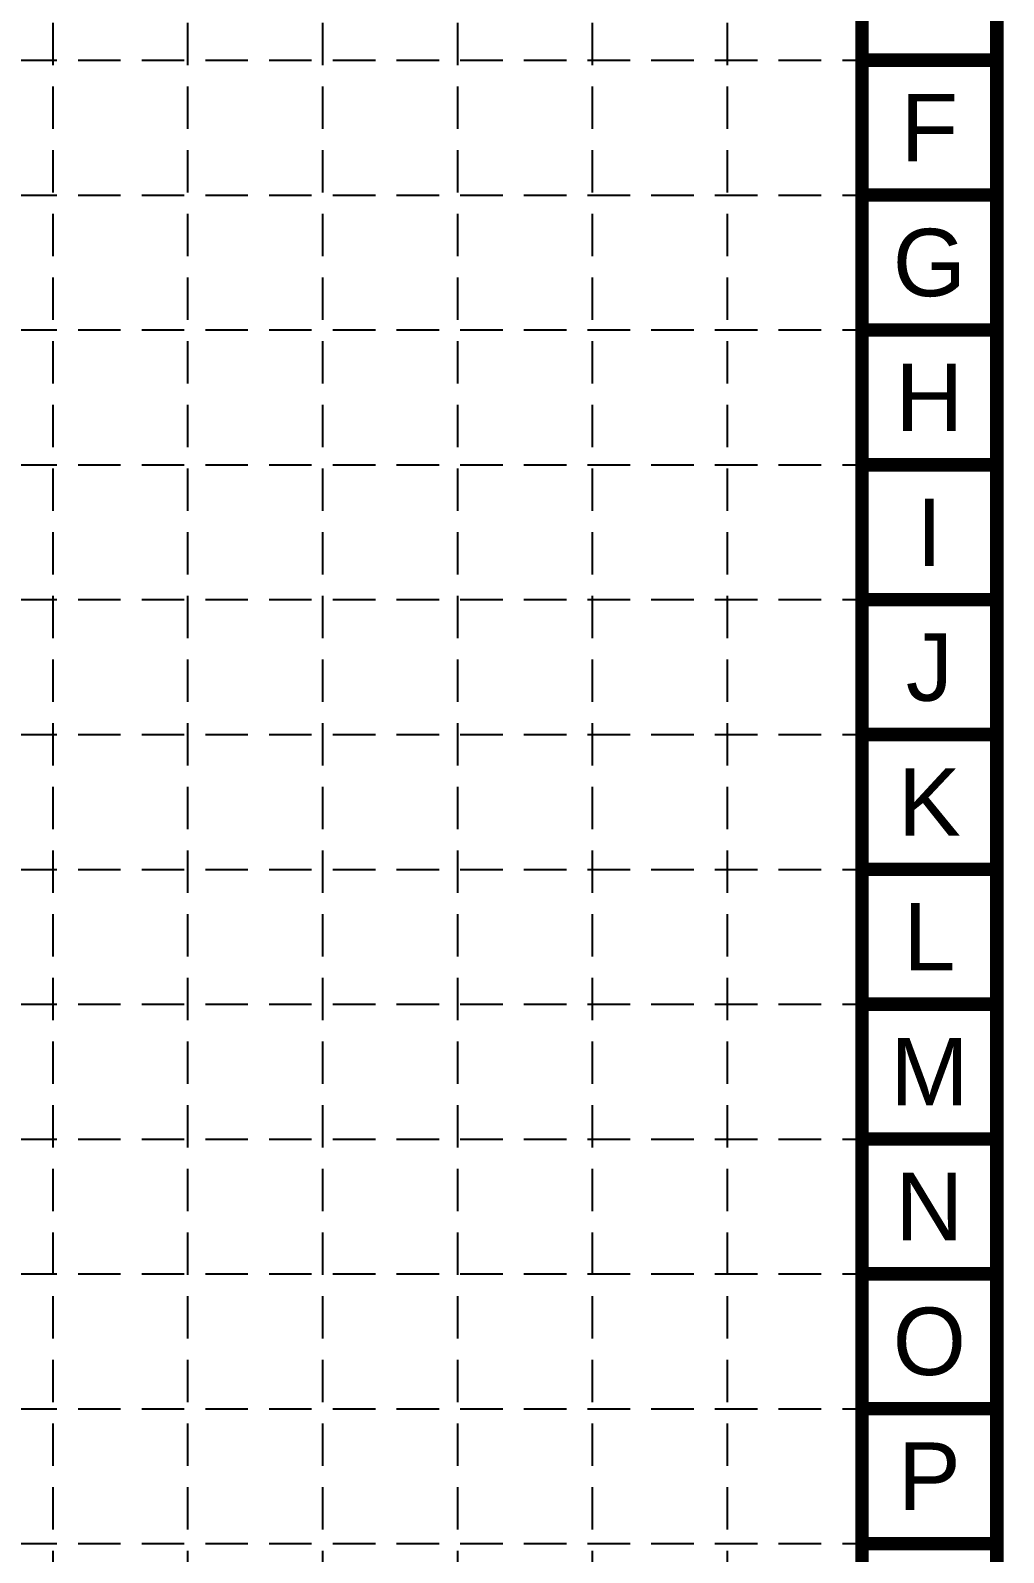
# Model space of a CAD drawing. Header units: inches. Extents: x 5726 to 10817, y 12055 to 15240.
# Drawn here: x 10244 to 10817, y 13880 to 14777 of the extents above; entities that cross this region are included whole.
import ezdxf
from ezdxf.enums import TextEntityAlignment as Align

# ---------------------------------------------------------------- set-up
doc = ezdxf.new("R2010")
doc.units = ezdxf.units.IN
doc.header["$LTSCALE"] = 100
doc.header["$MEASUREMENT"] = 0
doc.linetypes.add('HIDDEN', pattern=[0.375, 0.25, -0.125])
doc.layers.add('BASE', color=7, linetype='Continuous')
doc.layers.add('GRID', color=254, linetype='HIDDEN')
doc.styles.get("Standard").update_dxf_attribs({"font": 'ARIAL.TTF', "height": 25})

# ---------------------------------------------------------------- blocks, each defined once
blk = doc.blocks.new('block2')
at = {"layer": 'GRID'}
for p, q in [((10257.4, 15156.29), (10257.4, 12138.33)), ((10336.82, 15156.29), (10336.82, 12138.33)), ((10416.24, 15156.29), (10416.24, 12138.33)), ((10495.66, 15156.29), (10495.66, 12138.33)), ((10575.08, 15156.29), (10575.08, 12217.75)), ((10654.5, 15156.29), (10654.5, 12217.75)), ((5809.88, 14759.19), (10733.92, 14759.19)), ((5809.88, 14679.77), (10733.92, 14679.77)), ((5809.88, 14600.35), (10733.92, 14600.35)), ((5809.88, 14520.93), (10733.92, 14520.93)), ((5809.88, 14441.51), (10733.92, 14441.51)), ((5809.88, 14362.09), (10733.92, 14362.09)), ((5809.88, 14282.67), (10733.92, 14282.67)), ((5809.88, 14203.25), (10733.92, 14203.25)), ((5809.88, 14123.83), (10733.92, 14123.83)), ((5809.88, 14044.41), (10733.92, 14044.41)), ((5809.88, 13964.99), (10733.92, 13964.99)), ((5809.88, 13885.57), (10733.92, 13885.57))]:
    blk.add_line(p, q, dxfattribs=at)

msp = doc.modelspace()

# ---------------------------------------------------------------- linework, layer by layer
at = {"layer": 'BASE', "color": 9}
msp.add_line((10733.92, 15156.29), (10733.92, 12138.33), dxfattribs=at)
at = {"layer": 'BASE', "const_width": 7.94}
for points in [[(5730.46, 12058.91), (10813.34, 12058.91), (10813.34, 15235.71), (5730.46, 15235.71)], [(5809.88, 12138.33), (10733.92, 12138.33), (10733.92, 15156.29), (5809.88, 15156.29)]]:
    msp.add_lwpolyline(points, close=True, dxfattribs=at)
for points in [[(10813.34, 14759.19), (10733.92, 14759.19)], [(10813.34, 14679.77), (10733.92, 14679.77)], [(10813.34, 14600.35), (10733.92, 14600.35)], [(10813.34, 14520.93), (10733.92, 14520.93)], [(10813.34, 14441.51), (10733.92, 14441.51)], [(10813.34, 14362.09), (10733.92, 14362.09)], [(10813.34, 14282.67), (10733.92, 14282.67)], [(10813.34, 14203.25), (10733.92, 14203.25)], [(10813.34, 14123.83), (10733.92, 14123.83)], [(10813.34, 14044.41), (10733.92, 14044.41)], [(10813.34, 13964.99), (10733.92, 13964.99)], [(10813.34, 13885.57), (10733.92, 13885.57)]]:
    msp.add_lwpolyline(points, dxfattribs=at)

# ---------------------------------------------------------------- block references
at = {"layer": 'GRID', "color": 84}
msp.add_blockref('block2', (0, 0), dxfattribs=at)

# ---------------------------------------------------------------- texts
at = {"layer": 'BASE'}
for s, p in [('F', (10773.63, 14719.48)), ('G', (10773.63, 14640.06)), ('H', (10773.63, 14560.64)), ('I', (10773.63, 14481.22)), ('J', (10773.63, 14401.8)), ('K', (10773.63, 14322.38)), ('L', (10773.63, 14242.96)), ('M', (10773.63, 14163.54)), ('N', (10773.63, 14084.12)), ('O', (10773.63, 14004.7)), ('P', (10773.63, 13925.28))]:
    msp.add_text(s, height=39.71, dxfattribs=at).set_placement(p, align=Align.MIDDLE_CENTER)

doc.saveas('drawing.dxf')
